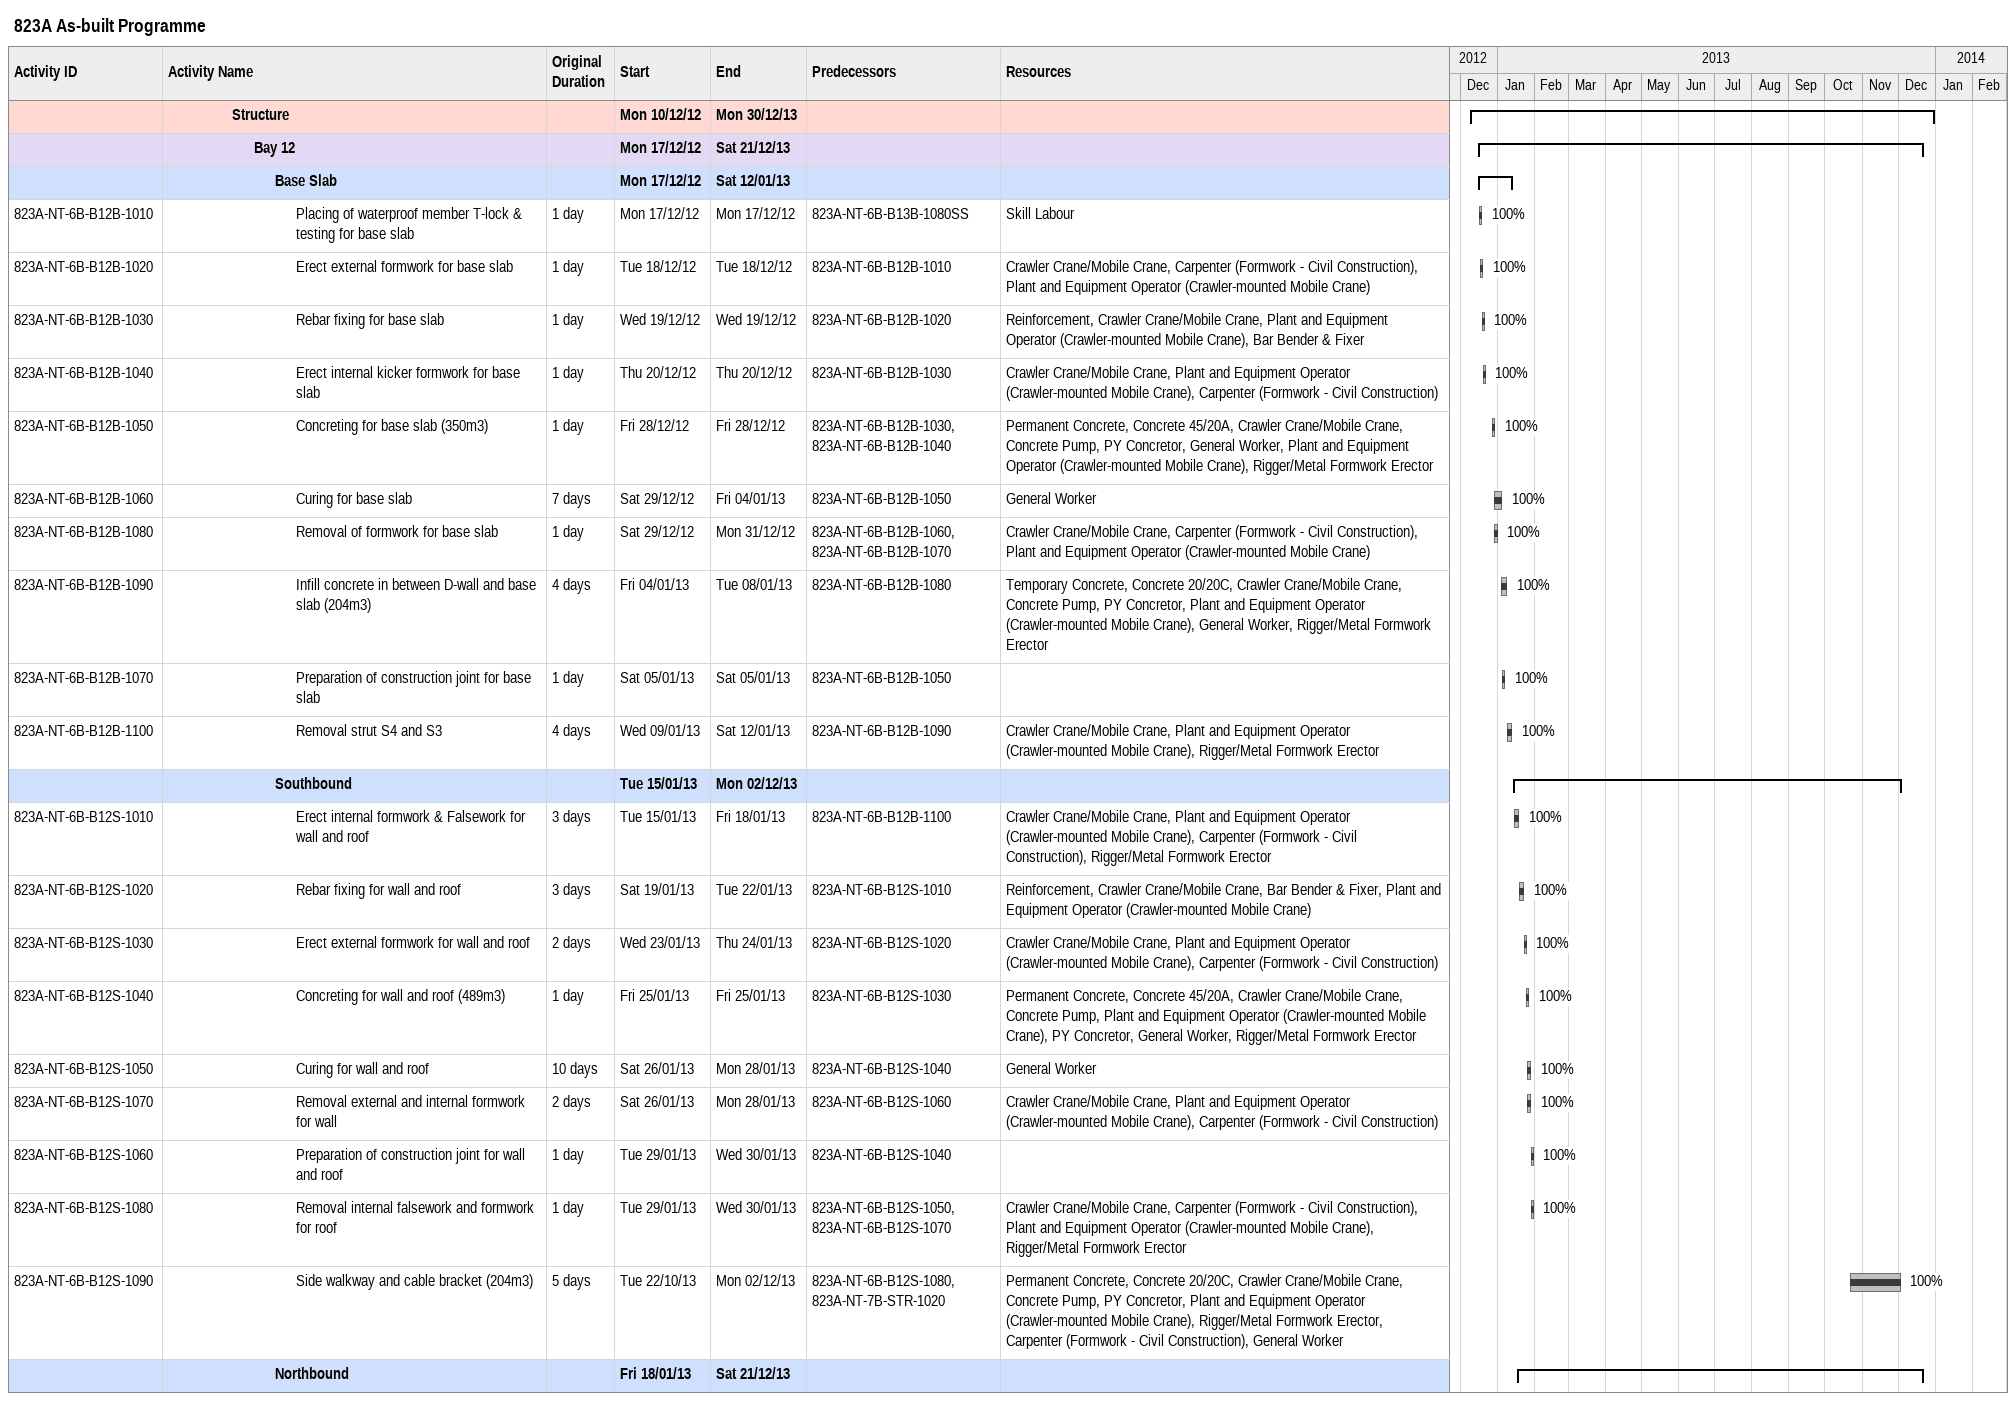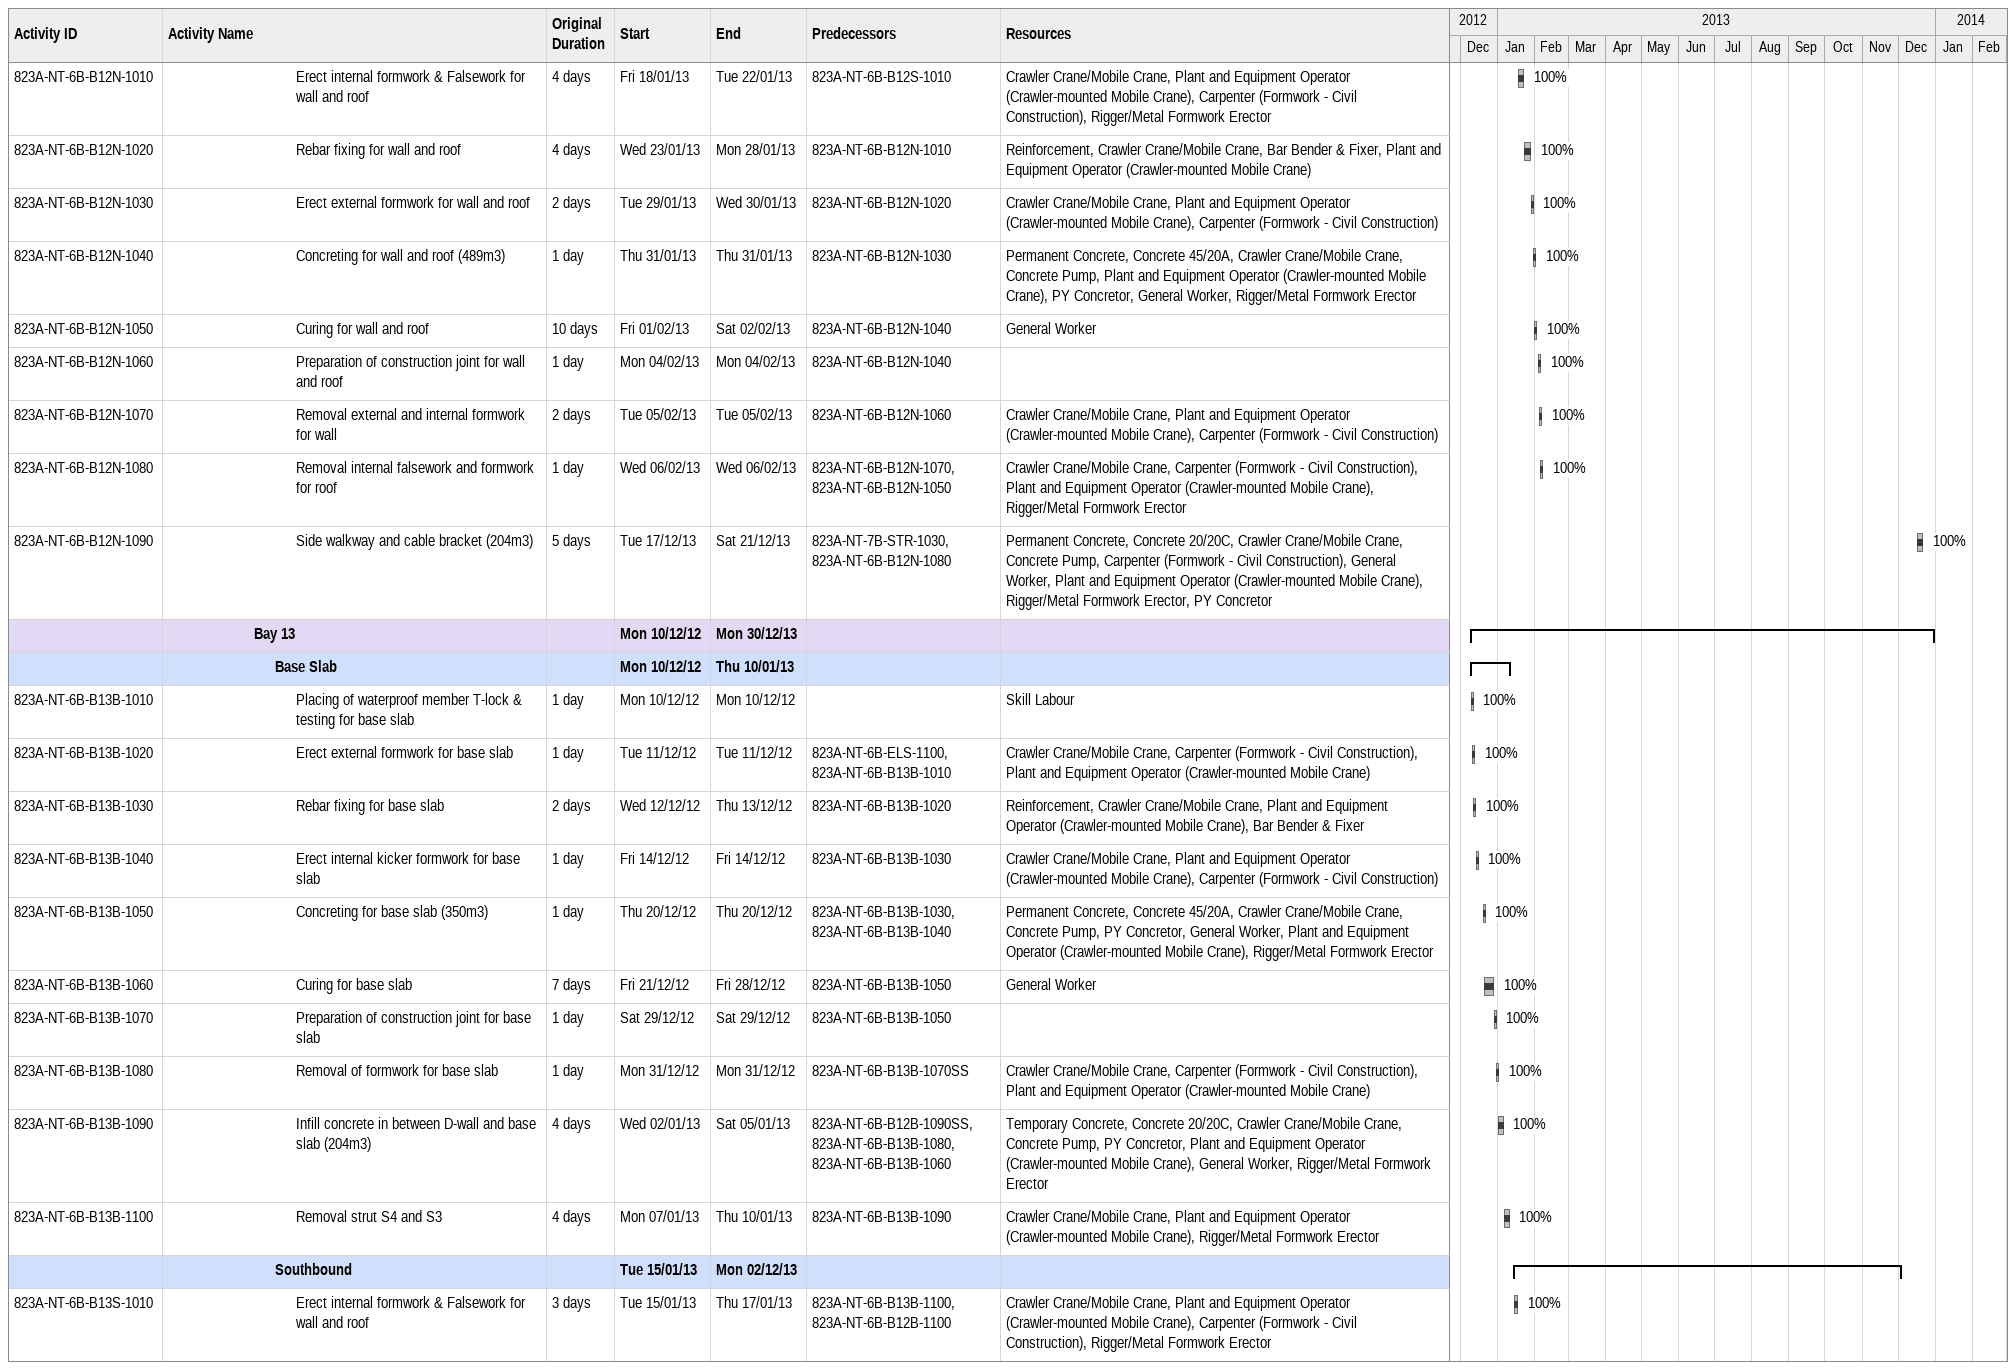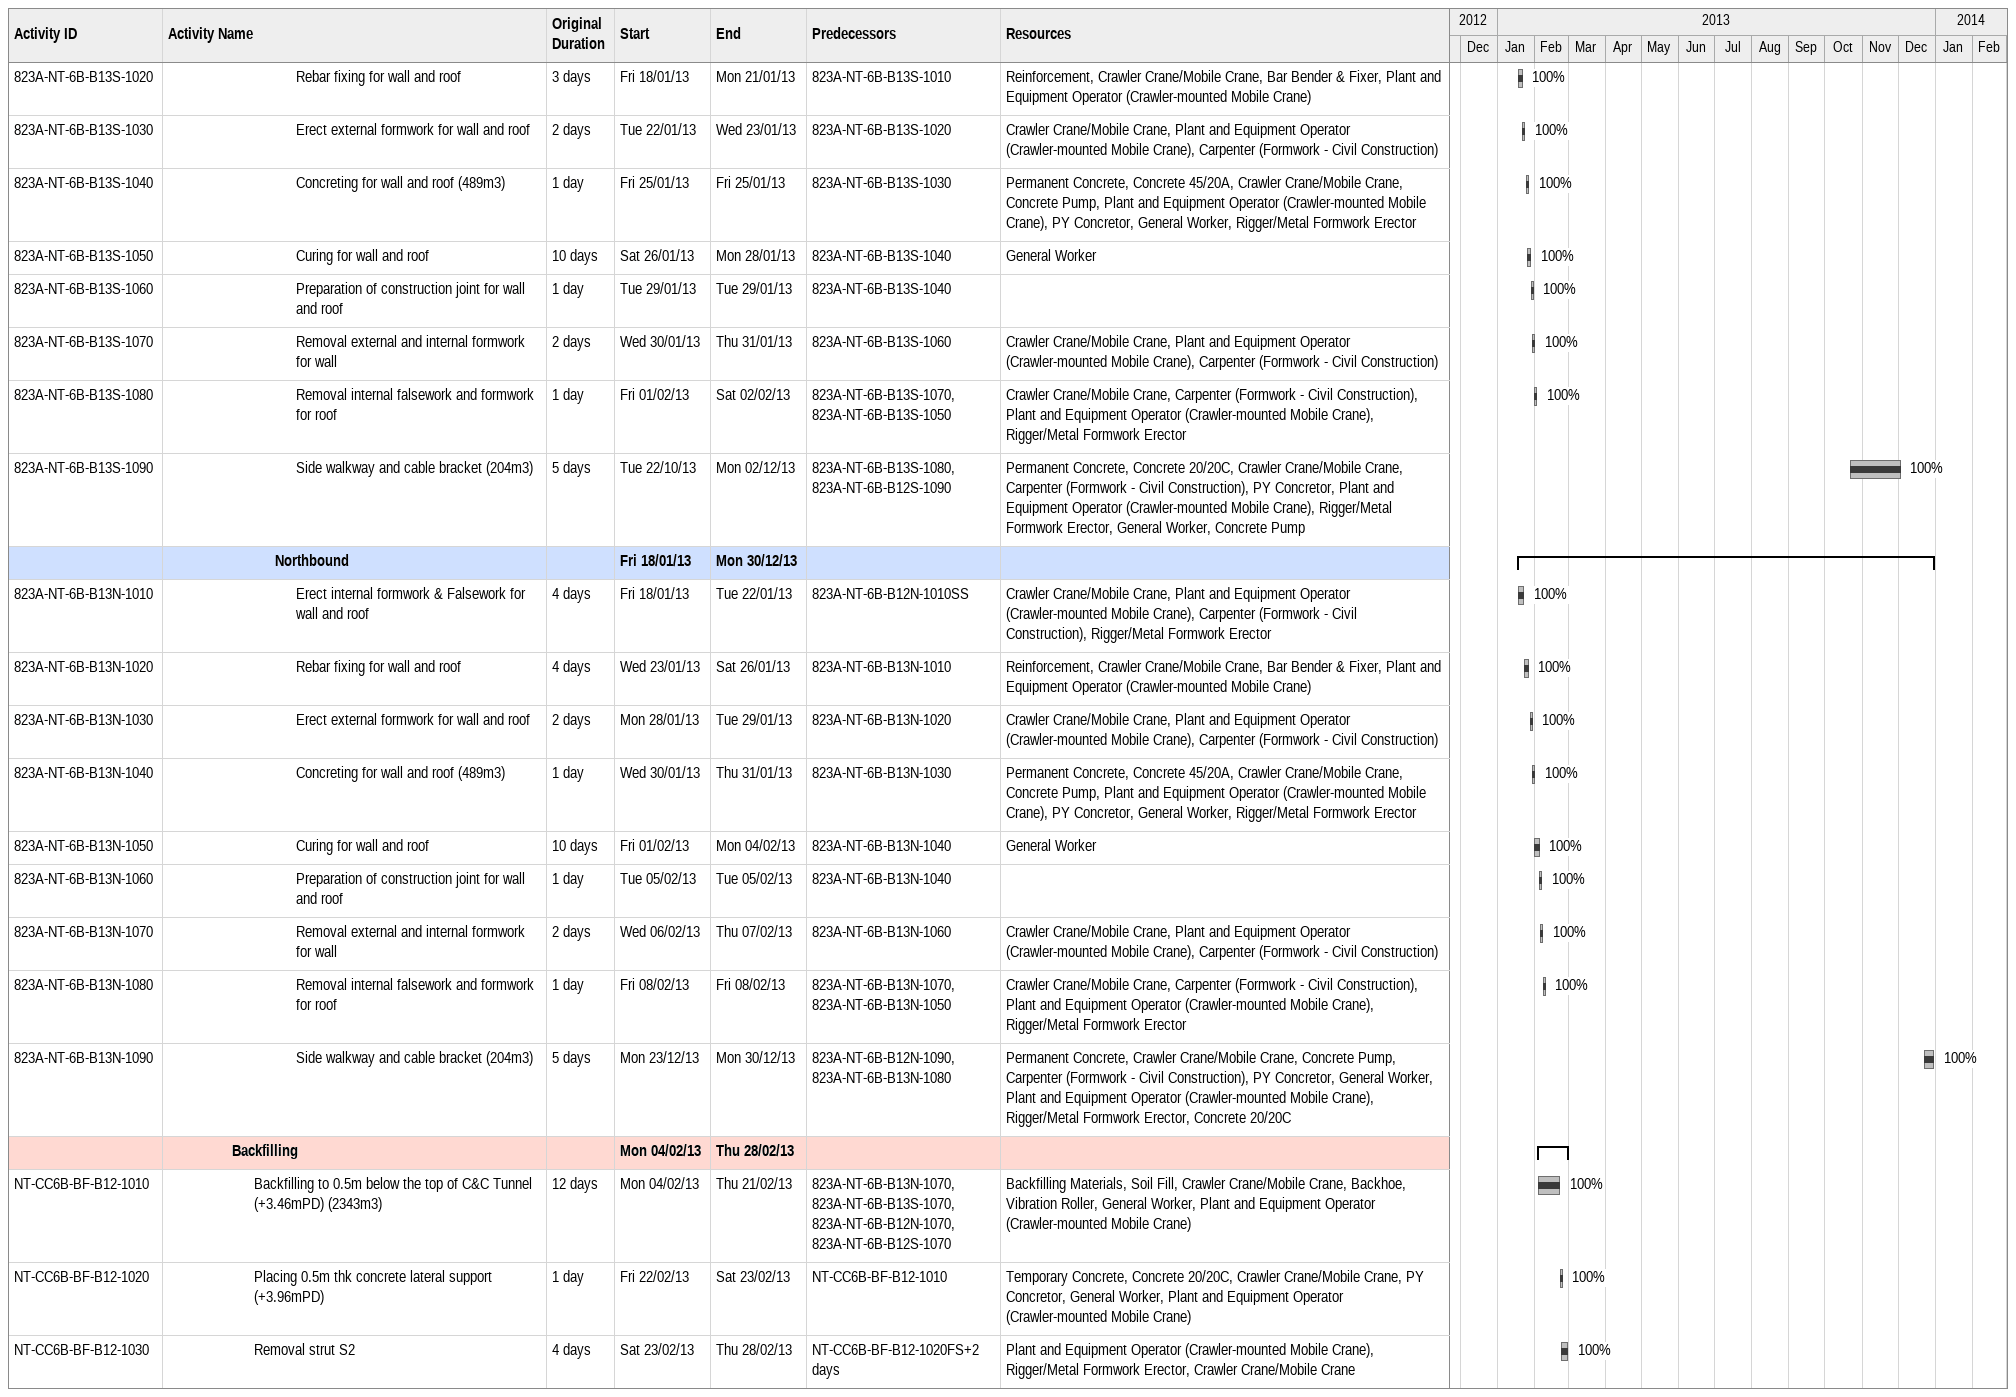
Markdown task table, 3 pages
823A As-built Programme

| ID | Level | Task | Original duration | Start | Finish | Predecessors | Resources | % complete |
|---|---|---|---|---|---|---|---|---|
|  | 4 | **Structure** |  | 2012-12-10 | 2013-12-30 |  |  |  |
|  | 5 | **Bay 12** |  | 2012-12-17 | 2013-12-21 |  |  |  |
|  | 6 | **Base Slab** |  | 2012-12-17 | 2013-01-12 |  |  |  |
| 823A-NT-6B-B12B-1010 | 7 | Placing of waterproof member T-lock & testing for base slab | 1d | 2012-12-17 | 2012-12-17 | 823A-NT-6B-B13B-1080SS | Skill Labour | 100 |
| 823A-NT-6B-B12B-1020 | 7 | Erect external formwork for base slab | 1d | 2012-12-18 | 2012-12-18 | 823A-NT-6B-B12B-1010 | Crawler Crane/Mobile Crane, Carpenter (Formwork - Civil Construction), Plant and Equipment Operator (Crawler-mounted Mobile Crane) | 100 |
| 823A-NT-6B-B12B-1030 | 7 | Rebar fixing for base slab | 1d | 2012-12-19 | 2012-12-19 | 823A-NT-6B-B12B-1020 | Reinforcement, Crawler Crane/Mobile Crane, Plant and Equipment Operator (Crawler-mounted Mobile Crane), Bar Bender & Fixer | 100 |
| 823A-NT-6B-B12B-1040 | 7 | Erect internal kicker formwork for base slab | 1d | 2012-12-20 | 2012-12-20 | 823A-NT-6B-B12B-1030 | Crawler Crane/Mobile Crane, Plant and Equipment Operator (Crawler-mounted Mobile Crane), Carpenter (Formwork - Civil Construction) | 100 |
| 823A-NT-6B-B12B-1050 | 7 | Concreting for base slab (350m3) | 1d | 2012-12-28 | 2012-12-28 | 823A-NT-6B-B12B-1030, 823A-NT-6B-B12B-1040 | Permanent Concrete, Concrete 45/20A, Crawler Crane/Mobile Crane, Concrete Pump, PY Concretor, General Worker, Plant and Equipment Operator (Crawler-mounted Mobile Crane), Rigger/Metal Formwork Erector | 100 |
| 823A-NT-6B-B12B-1060 | 7 | Curing for base slab | 7d | 2012-12-29 | 2013-01-04 | 823A-NT-6B-B12B-1050 | General Worker | 100 |
| 823A-NT-6B-B12B-1080 | 7 | Removal of formwork for base slab | 1d | 2012-12-29 | 2012-12-31 | 823A-NT-6B-B12B-1060, 823A-NT-6B-B12B-1070 | Crawler Crane/Mobile Crane, Carpenter (Formwork - Civil Construction), Plant and Equipment Operator (Crawler-mounted Mobile Crane) | 100 |
| 823A-NT-6B-B12B-1090 | 7 | Infill concrete in between D-wall and base slab (204m3) | 4d | 2013-01-04 | 2013-01-08 | 823A-NT-6B-B12B-1080 | Temporary Concrete, Concrete 20/20C, Crawler Crane/Mobile Crane, Concrete Pump, PY Concretor, Plant and Equipment Operator (Crawler-mounted Mobile Crane), General Worker, Rigger/Metal Formwork Erector | 100 |
| 823A-NT-6B-B12B-1070 | 7 | Preparation of construction joint for base slab | 1d | 2013-01-05 | 2013-01-05 | 823A-NT-6B-B12B-1050 |  | 100 |
| 823A-NT-6B-B12B-1100 | 7 | Removal strut S4 and S3 | 4d | 2013-01-09 | 2013-01-12 | 823A-NT-6B-B12B-1090 | Crawler Crane/Mobile Crane, Plant and Equipment Operator (Crawler-mounted Mobile Crane), Rigger/Metal Formwork Erector | 100 |
|  | 6 | **Southbound** |  | 2013-01-15 | 2013-12-02 |  |  |  |
| 823A-NT-6B-B12S-1010 | 7 | Erect internal formwork & Falsework for wall and roof | 3d | 2013-01-15 | 2013-01-18 | 823A-NT-6B-B12B-1100 | Crawler Crane/Mobile Crane, Plant and Equipment Operator (Crawler-mounted Mobile Crane), Carpenter (Formwork - Civil Construction), Rigger/Metal Formwork Erector | 100 |
| 823A-NT-6B-B12S-1020 | 7 | Rebar fixing for wall and roof | 3d | 2013-01-19 | 2013-01-22 | 823A-NT-6B-B12S-1010 | Reinforcement, Crawler Crane/Mobile Crane, Bar Bender & Fixer, Plant and Equipment Operator (Crawler-mounted Mobile Crane) | 100 |
| 823A-NT-6B-B12S-1030 | 7 | Erect external formwork for wall and roof | 2d | 2013-01-23 | 2013-01-24 | 823A-NT-6B-B12S-1020 | Crawler Crane/Mobile Crane, Plant and Equipment Operator (Crawler-mounted Mobile Crane), Carpenter (Formwork - Civil Construction) | 100 |
| 823A-NT-6B-B12S-1040 | 7 | Concreting for wall and roof (489m3) | 1d | 2013-01-25 | 2013-01-25 | 823A-NT-6B-B12S-1030 | Permanent Concrete, Concrete 45/20A, Crawler Crane/Mobile Crane, Concrete Pump, Plant and Equipment Operator (Crawler-mounted Mobile Crane), PY Concretor, General Worker, Rigger/Metal Formwork Erector | 100 |
| 823A-NT-6B-B12S-1050 | 7 | Curing for wall and roof | 10d | 2013-01-26 | 2013-01-28 | 823A-NT-6B-B12S-1040 | General Worker | 100 |
| 823A-NT-6B-B12S-1070 | 7 | Removal external and internal formwork for wall | 2d | 2013-01-26 | 2013-01-28 | 823A-NT-6B-B12S-1060 | Crawler Crane/Mobile Crane, Plant and Equipment Operator (Crawler-mounted Mobile Crane), Carpenter (Formwork - Civil Construction) | 100 |
| 823A-NT-6B-B12S-1060 | 7 | Preparation of construction joint for wall and roof | 1d | 2013-01-29 | 2013-01-30 | 823A-NT-6B-B12S-1040 |  | 100 |
| 823A-NT-6B-B12S-1080 | 7 | Removal internal falsework and formwork for roof | 1d | 2013-01-29 | 2013-01-30 | 823A-NT-6B-B12S-1050, 823A-NT-6B-B12S-1070 | Crawler Crane/Mobile Crane, Carpenter (Formwork - Civil Construction), Plant and Equipment Operator (Crawler-mounted Mobile Crane), Rigger/Metal Formwork Erector | 100 |
| 823A-NT-6B-B12S-1090 | 7 | Side walkway and cable bracket (204m3) | 5d | 2013-10-22 | 2013-12-02 | 823A-NT-6B-B12S-1080, 823A-NT-7B-STR-1020 | Permanent Concrete, Concrete 20/20C, Crawler Crane/Mobile Crane, Concrete Pump, PY Concretor, Plant and Equipment Operator (Crawler-mounted Mobile Crane), Rigger/Metal Formwork Erector, Carpenter (Formwork - Civil Construction), General Worker | 100 |
|  | 6 | **Northbound** |  | 2013-01-18 | 2013-12-21 |  |  |  |
| 823A-NT-6B-B12N-1010 | 7 | Erect internal formwork & Falsework for wall and roof | 4d | 2013-01-18 | 2013-01-22 | 823A-NT-6B-B12S-1010 | Crawler Crane/Mobile Crane, Plant and Equipment Operator (Crawler-mounted Mobile Crane), Carpenter (Formwork - Civil Construction), Rigger/Metal Formwork Erector | 100 |
| 823A-NT-6B-B12N-1020 | 7 | Rebar fixing for wall and roof | 4d | 2013-01-23 | 2013-01-28 | 823A-NT-6B-B12N-1010 | Reinforcement, Crawler Crane/Mobile Crane, Bar Bender & Fixer, Plant and Equipment Operator (Crawler-mounted Mobile Crane) | 100 |
| 823A-NT-6B-B12N-1030 | 7 | Erect external formwork for wall and roof | 2d | 2013-01-29 | 2013-01-30 | 823A-NT-6B-B12N-1020 | Crawler Crane/Mobile Crane, Plant and Equipment Operator (Crawler-mounted Mobile Crane), Carpenter (Formwork - Civil Construction) | 100 |
| 823A-NT-6B-B12N-1040 | 7 | Concreting for wall and roof (489m3) | 1d | 2013-01-31 | 2013-01-31 | 823A-NT-6B-B12N-1030 | Permanent Concrete, Concrete 45/20A, Crawler Crane/Mobile Crane, Concrete Pump, Plant and Equipment Operator (Crawler-mounted Mobile Crane), PY Concretor, General Worker, Rigger/Metal Formwork Erector | 100 |
| 823A-NT-6B-B12N-1050 | 7 | Curing for wall and roof | 10d | 2013-02-01 | 2013-02-02 | 823A-NT-6B-B12N-1040 | General Worker | 100 |
| 823A-NT-6B-B12N-1060 | 7 | Preparation of construction joint for wall and roof | 1d | 2013-02-04 | 2013-02-04 | 823A-NT-6B-B12N-1040 |  | 100 |
| 823A-NT-6B-B12N-1070 | 7 | Removal external and internal formwork for wall | 2d | 2013-02-05 | 2013-02-05 | 823A-NT-6B-B12N-1060 | Crawler Crane/Mobile Crane, Plant and Equipment Operator (Crawler-mounted Mobile Crane), Carpenter (Formwork - Civil Construction) | 100 |
| 823A-NT-6B-B12N-1080 | 7 | Removal internal falsework and formwork for roof | 1d | 2013-02-06 | 2013-02-06 | 823A-NT-6B-B12N-1070, 823A-NT-6B-B12N-1050 | Crawler Crane/Mobile Crane, Carpenter (Formwork - Civil Construction), Plant and Equipment Operator (Crawler-mounted Mobile Crane), Rigger/Metal Formwork Erector | 100 |
| 823A-NT-6B-B12N-1090 | 7 | Side walkway and cable bracket (204m3) | 5d | 2013-12-17 | 2013-12-21 | 823A-NT-7B-STR-1030, 823A-NT-6B-B12N-1080 | Permanent Concrete, Concrete 20/20C, Crawler Crane/Mobile Crane, Concrete Pump, Carpenter (Formwork - Civil Construction), General Worker, Plant and Equipment Operator (Crawler-mounted Mobile Crane), Rigger/Metal Formwork Erector, PY Concretor | 100 |
|  | 5 | **Bay 13** |  | 2012-12-10 | 2013-12-30 |  |  |  |
|  | 6 | **Base Slab** |  | 2012-12-10 | 2013-01-10 |  |  |  |
| 823A-NT-6B-B13B-1010 | 7 | Placing of waterproof member T-lock & testing for base slab | 1d | 2012-12-10 | 2012-12-10 |  | Skill Labour | 100 |
| 823A-NT-6B-B13B-1020 | 7 | Erect external formwork for base slab | 1d | 2012-12-11 | 2012-12-11 | 823A-NT-6B-ELS-1100, 823A-NT-6B-B13B-1010 | Crawler Crane/Mobile Crane, Carpenter (Formwork - Civil Construction), Plant and Equipment Operator (Crawler-mounted Mobile Crane) | 100 |
| 823A-NT-6B-B13B-1030 | 7 | Rebar fixing for base slab | 2d | 2012-12-12 | 2012-12-13 | 823A-NT-6B-B13B-1020 | Reinforcement, Crawler Crane/Mobile Crane, Plant and Equipment Operator (Crawler-mounted Mobile Crane), Bar Bender & Fixer | 100 |
| 823A-NT-6B-B13B-1040 | 7 | Erect internal kicker formwork for base slab | 1d | 2012-12-14 | 2012-12-14 | 823A-NT-6B-B13B-1030 | Crawler Crane/Mobile Crane, Plant and Equipment Operator (Crawler-mounted Mobile Crane), Carpenter (Formwork - Civil Construction) | 100 |
| 823A-NT-6B-B13B-1050 | 7 | Concreting for base slab (350m3) | 1d | 2012-12-20 | 2012-12-20 | 823A-NT-6B-B13B-1030, 823A-NT-6B-B13B-1040 | Permanent Concrete, Concrete 45/20A, Crawler Crane/Mobile Crane, Concrete Pump, PY Concretor, General Worker, Plant and Equipment Operator (Crawler-mounted Mobile Crane), Rigger/Metal Formwork Erector | 100 |
| 823A-NT-6B-B13B-1060 | 7 | Curing for base slab | 7d | 2012-12-21 | 2012-12-28 | 823A-NT-6B-B13B-1050 | General Worker | 100 |
| 823A-NT-6B-B13B-1070 | 7 | Preparation of construction joint for base slab | 1d | 2012-12-29 | 2012-12-29 | 823A-NT-6B-B13B-1050 |  | 100 |
| 823A-NT-6B-B13B-1080 | 7 | Removal of formwork for base slab | 1d | 2012-12-31 | 2012-12-31 | 823A-NT-6B-B13B-1070SS | Crawler Crane/Mobile Crane, Carpenter (Formwork - Civil Construction), Plant and Equipment Operator (Crawler-mounted Mobile Crane) | 100 |
| 823A-NT-6B-B13B-1090 | 7 | Infill concrete in between D-wall and base slab (204m3) | 4d | 2013-01-02 | 2013-01-05 | 823A-NT-6B-B12B-1090SS, 823A-NT-6B-B13B-1080, 823A-NT-6B-B13B-1060 | Temporary Concrete, Concrete 20/20C, Crawler Crane/Mobile Crane, Concrete Pump, PY Concretor, Plant and Equipment Operator (Crawler-mounted Mobile Crane), General Worker, Rigger/Metal Formwork Erector | 100 |
| 823A-NT-6B-B13B-1100 | 7 | Removal strut S4 and S3 | 4d | 2013-01-07 | 2013-01-10 | 823A-NT-6B-B13B-1090 | Crawler Crane/Mobile Crane, Plant and Equipment Operator (Crawler-mounted Mobile Crane), Rigger/Metal Formwork Erector | 100 |
|  | 6 | **Southbound** |  | 2013-01-15 | 2013-12-02 |  |  |  |
| 823A-NT-6B-B13S-1010 | 7 | Erect internal formwork & Falsework for wall and roof | 3d | 2013-01-15 | 2013-01-17 | 823A-NT-6B-B13B-1100, 823A-NT-6B-B12B-1100 | Crawler Crane/Mobile Crane, Plant and Equipment Operator (Crawler-mounted Mobile Crane), Carpenter (Formwork - Civil Construction), Rigger/Metal Formwork Erector | 100 |
| 823A-NT-6B-B13S-1020 | 7 | Rebar fixing for wall and roof | 3d | 2013-01-18 | 2013-01-21 | 823A-NT-6B-B13S-1010 | Reinforcement, Crawler Crane/Mobile Crane, Bar Bender & Fixer, Plant and Equipment Operator (Crawler-mounted Mobile Crane) | 100 |
| 823A-NT-6B-B13S-1030 | 7 | Erect external formwork for wall and roof | 2d | 2013-01-22 | 2013-01-23 | 823A-NT-6B-B13S-1020 | Crawler Crane/Mobile Crane, Plant and Equipment Operator (Crawler-mounted Mobile Crane), Carpenter (Formwork - Civil Construction) | 100 |
| 823A-NT-6B-B13S-1040 | 7 | Concreting for wall and roof (489m3) | 1d | 2013-01-25 | 2013-01-25 | 823A-NT-6B-B13S-1030 | Permanent Concrete, Concrete 45/20A, Crawler Crane/Mobile Crane, Concrete Pump, Plant and Equipment Operator (Crawler-mounted Mobile Crane), PY Concretor, General Worker, Rigger/Metal Formwork Erector | 100 |
| 823A-NT-6B-B13S-1050 | 7 | Curing for wall and roof | 10d | 2013-01-26 | 2013-01-28 | 823A-NT-6B-B13S-1040 | General Worker | 100 |
| 823A-NT-6B-B13S-1060 | 7 | Preparation of construction joint for wall and roof | 1d | 2013-01-29 | 2013-01-29 | 823A-NT-6B-B13S-1040 |  | 100 |
| 823A-NT-6B-B13S-1070 | 7 | Removal external and internal formwork for wall | 2d | 2013-01-30 | 2013-01-31 | 823A-NT-6B-B13S-1060 | Crawler Crane/Mobile Crane, Plant and Equipment Operator (Crawler-mounted Mobile Crane), Carpenter (Formwork - Civil Construction) | 100 |
| 823A-NT-6B-B13S-1080 | 7 | Removal internal falsework and formwork for roof | 1d | 2013-02-01 | 2013-02-02 | 823A-NT-6B-B13S-1070, 823A-NT-6B-B13S-1050 | Crawler Crane/Mobile Crane, Carpenter (Formwork - Civil Construction), Plant and Equipment Operator (Crawler-mounted Mobile Crane), Rigger/Metal Formwork Erector | 100 |
| 823A-NT-6B-B13S-1090 | 7 | Side walkway and cable bracket (204m3) | 5d | 2013-10-22 | 2013-12-02 | 823A-NT-6B-B13S-1080, 823A-NT-6B-B12S-1090 | Permanent Concrete, Concrete 20/20C, Crawler Crane/Mobile Crane, Carpenter (Formwork - Civil Construction), PY Concretor, Plant and Equipment Operator (Crawler-mounted Mobile Crane), Rigger/Metal Formwork Erector, General Worker, Concrete Pump | 100 |
|  | 6 | **Northbound** |  | 2013-01-18 | 2013-12-30 |  |  |  |
| 823A-NT-6B-B13N-1010 | 7 | Erect internal formwork & Falsework for wall and roof | 4d | 2013-01-18 | 2013-01-22 | 823A-NT-6B-B12N-1010SS | Crawler Crane/Mobile Crane, Plant and Equipment Operator (Crawler-mounted Mobile Crane), Carpenter (Formwork - Civil Construction), Rigger/Metal Formwork Erector | 100 |
| 823A-NT-6B-B13N-1020 | 7 | Rebar fixing for wall and roof | 4d | 2013-01-23 | 2013-01-26 | 823A-NT-6B-B13N-1010 | Reinforcement, Crawler Crane/Mobile Crane, Bar Bender & Fixer, Plant and Equipment Operator (Crawler-mounted Mobile Crane) | 100 |
| 823A-NT-6B-B13N-1030 | 7 | Erect external formwork for wall and roof | 2d | 2013-01-28 | 2013-01-29 | 823A-NT-6B-B13N-1020 | Crawler Crane/Mobile Crane, Plant and Equipment Operator (Crawler-mounted Mobile Crane), Carpenter (Formwork - Civil Construction) | 100 |
| 823A-NT-6B-B13N-1040 | 7 | Concreting for wall and roof (489m3) | 1d | 2013-01-30 | 2013-01-31 | 823A-NT-6B-B13N-1030 | Permanent Concrete, Concrete 45/20A, Crawler Crane/Mobile Crane, Concrete Pump, Plant and Equipment Operator (Crawler-mounted Mobile Crane), PY Concretor, General Worker, Rigger/Metal Formwork Erector | 100 |
| 823A-NT-6B-B13N-1050 | 7 | Curing for wall and roof | 10d | 2013-02-01 | 2013-02-04 | 823A-NT-6B-B13N-1040 | General Worker | 100 |
| 823A-NT-6B-B13N-1060 | 7 | Preparation of construction joint for wall and roof | 1d | 2013-02-05 | 2013-02-05 | 823A-NT-6B-B13N-1040 |  | 100 |
| 823A-NT-6B-B13N-1070 | 7 | Removal external and internal formwork for wall | 2d | 2013-02-06 | 2013-02-07 | 823A-NT-6B-B13N-1060 | Crawler Crane/Mobile Crane, Plant and Equipment Operator (Crawler-mounted Mobile Crane), Carpenter (Formwork - Civil Construction) | 100 |
| 823A-NT-6B-B13N-1080 | 7 | Removal internal falsework and formwork for roof | 1d | 2013-02-08 | 2013-02-08 | 823A-NT-6B-B13N-1070, 823A-NT-6B-B13N-1050 | Crawler Crane/Mobile Crane, Carpenter (Formwork - Civil Construction), Plant and Equipment Operator (Crawler-mounted Mobile Crane), Rigger/Metal Formwork Erector | 100 |
| 823A-NT-6B-B13N-1090 | 7 | Side walkway and cable bracket (204m3) | 5d | 2013-12-23 | 2013-12-30 | 823A-NT-6B-B12N-1090, 823A-NT-6B-B13N-1080 | Permanent Concrete, Crawler Crane/Mobile Crane, Concrete Pump, Carpenter (Formwork - Civil Construction), PY Concretor, General Worker, Plant and Equipment Operator (Crawler-mounted Mobile Crane), Rigger/Metal Formwork Erector, Concrete 20/20C | 100 |
|  | 4 | **Backfilling** |  | 2013-02-04 | 2013-02-28 |  |  |  |
| NT-CC6B-BF-B12-1010 | 5 | Backfilling to 0.5m below the top of C&C Tunnel (+3.46mPD) (2343m3) | 12d | 2013-02-04 | 2013-02-21 | 823A-NT-6B-B13N-1070, 823A-NT-6B-B13S-1070, 823A-NT-6B-B12N-1070, 823A-NT-6B-B12S-1070 | Backfilling Materials, Soil Fill, Crawler Crane/Mobile Crane, Backhoe, Vibration Roller, General Worker, Plant and Equipment Operator (Crawler-mounted Mobile Crane) | 100 |
| NT-CC6B-BF-B12-1020 | 5 | Placing 0.5m thk concrete lateral support (+3.96mPD) | 1d | 2013-02-22 | 2013-02-23 | NT-CC6B-BF-B12-1010 | Temporary Concrete, Concrete 20/20C, Crawler Crane/Mobile Crane, PY Concretor, General Worker, Plant and Equipment Operator (Crawler-mounted Mobile Crane) | 100 |
| NT-CC6B-BF-B12-1030 | 5 | Removal strut S2 | 4d | 2013-02-23 | 2013-02-28 | NT-CC6B-BF-B12-1020FS+2d | Plant and Equipment Operator (Crawler-mounted Mobile Crane), Rigger/Metal Formwork Erector, Crawler Crane/Mobile Crane | 100 |
